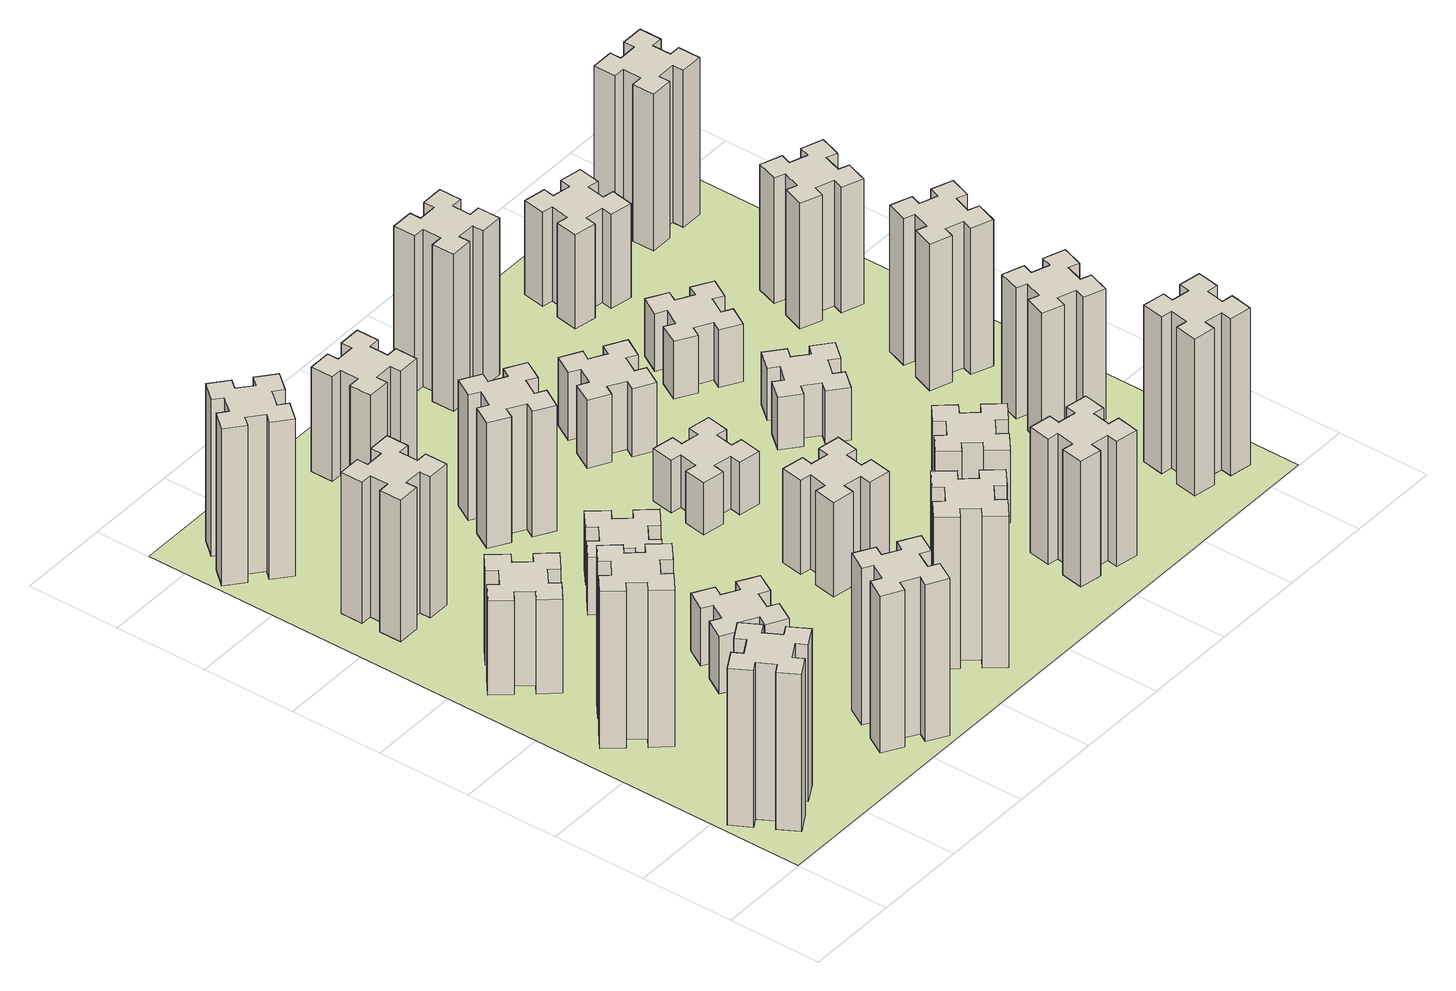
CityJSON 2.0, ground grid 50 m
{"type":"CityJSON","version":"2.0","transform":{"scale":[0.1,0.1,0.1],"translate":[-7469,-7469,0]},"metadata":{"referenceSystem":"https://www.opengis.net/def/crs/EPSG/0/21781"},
"CityObjects":{
"building1":{"type":"Building","attributes":{"class":"1000","function":"1000","usage":"1000","yearOfConstruction":2016,"roofType":"1000","measuredHeight":90,"storeysAboveGround":30,"storeysBelowGround":0},"geometry":[{"type":"Solid","lod":"1","boundaries":[[[[0,1,2,3,4,5,6,7,8,9,10,11,12,13,14,15,16,17,18,19]],[[17,16,20,21]],[[16,15,22,20]],[[15,14,23,22]],[[14,13,24,23]],[[13,12,25,24]],[[12,11,26,25]],[[11,10,27,26]],[[10,9,28,27]],[[9,8,29,28]],[[8,7,30,29]],[[7,6,31,30]],[[6,5,32,31]],[[5,4,33,32]],[[4,3,34,33]],[[3,2,35,34]],[[2,1,36,35]],[[1,0,37,36]],[[0,19,38,37]],[[19,18,39,38]],[[18,17,21,39]],[[24,25,26,27,28,29,30,31,32,33,34,35,36,37,38,39,21,20,22,23]]]]}]},
"building2":{"type":"Building","attributes":{"class":"1000","function":"1000","usage":"1000","yearOfConstruction":2016,"roofType":"1000","measuredHeight":90,"storeysAboveGround":30,"storeysBelowGround":0},"geometry":[{"type":"Solid","lod":"1","boundaries":[[[[40,41,42,43,44,45,46,47,48,49,50,51,52,53,54,55,56,57,58,59]],[[57,56,60,61]],[[56,55,62,60]],[[55,54,63,62]],[[54,53,64,63]],[[53,52,65,64]],[[52,51,66,65]],[[51,50,67,66]],[[50,49,68,67]],[[49,48,69,68]],[[48,47,70,69]],[[47,46,71,70]],[[46,45,72,71]],[[45,44,73,72]],[[44,43,74,73]],[[43,42,75,74]],[[42,41,76,75]],[[41,40,77,76]],[[40,59,78,77]],[[59,58,79,78]],[[58,57,61,79]],[[64,65,66,67,68,69,70,71,72,73,74,75,76,77,78,79,61,60,62,63]]]]}]},
"building3":{"type":"Building","attributes":{"class":"1000","function":"1000","usage":"1000","yearOfConstruction":2016,"roofType":"1000","measuredHeight":54,"storeysAboveGround":30,"storeysBelowGround":0},"geometry":[{"type":"Solid","lod":"1","boundaries":[[[[80,81,82,83,84,85,86,87,88,89,90,91,92,93,94,95,96,97,98,99]],[[97,96,100,101]],[[96,95,102,100]],[[95,94,103,102]],[[94,93,104,103]],[[93,92,105,104]],[[92,91,106,105]],[[91,90,107,106]],[[90,89,108,107]],[[89,88,109,108]],[[88,87,110,109]],[[87,86,111,110]],[[86,85,112,111]],[[85,84,113,112]],[[84,83,114,113]],[[83,82,115,114]],[[82,81,116,115]],[[81,80,117,116]],[[80,99,118,117]],[[99,98,119,118]],[[98,97,101,119]],[[104,105,106,107,108,109,110,111,112,113,114,115,116,117,118,119,101,100,102,103]]]]}]},
"building4":{"type":"Building","attributes":{"class":"1000","function":"1000","usage":"1000","yearOfConstruction":2016,"roofType":"1000","measuredHeight":81,"storeysAboveGround":30,"storeysBelowGround":0},"geometry":[{"type":"Solid","lod":"1","boundaries":[[[[120,121,122,123,124,125,126,127,128,129,130,131,132,133,134,135,136,137,138,139]],[[137,136,140,141]],[[136,135,142,140]],[[135,134,143,142]],[[134,133,144,143]],[[133,132,145,144]],[[132,131,146,145]],[[131,130,147,146]],[[130,129,148,147]],[[129,128,149,148]],[[128,127,150,149]],[[127,126,151,150]],[[126,125,152,151]],[[125,124,153,152]],[[124,123,154,153]],[[123,122,155,154]],[[122,121,156,155]],[[121,120,157,156]],[[120,139,158,157]],[[139,138,159,158]],[[138,137,141,159]],[[144,145,146,147,148,149,150,151,152,153,154,155,156,157,158,159,141,140,142,143]]]]}]},
"building5":{"type":"Building","attributes":{"class":"1000","function":"1000","usage":"1000","yearOfConstruction":2016,"roofType":"1000","measuredHeight":90,"storeysAboveGround":30,"storeysBelowGround":0},"geometry":[{"type":"Solid","lod":"1","boundaries":[[[[160,161,162,163,164,165,166,167,168,169,170,171,172,173,174,175,176,177,178,179]],[[177,176,180,181]],[[176,175,182,180]],[[175,174,183,182]],[[174,173,184,183]],[[173,172,185,184]],[[172,171,186,185]],[[171,170,187,186]],[[170,169,188,187]],[[169,168,189,188]],[[168,167,190,189]],[[167,166,191,190]],[[166,165,192,191]],[[165,164,193,192]],[[164,163,194,193]],[[163,162,195,194]],[[162,161,196,195]],[[161,160,197,196]],[[160,179,198,197]],[[179,178,199,198]],[[178,177,181,199]],[[184,185,186,187,188,189,190,191,192,193,194,195,196,197,198,199,181,180,182,183]]]]}]},
"building6":{"type":"Building","attributes":{"class":"1000","function":"1000","usage":"1000","yearOfConstruction":2016,"roofType":"1000","measuredHeight":90,"storeysAboveGround":30,"storeysBelowGround":0},"geometry":[{"type":"Solid","lod":"1","boundaries":[[[[200,201,202,203,204,205,206,207,208,209,210,211,212,213,214,215,216,217,218,219]],[[217,216,220,221]],[[216,215,222,220]],[[215,214,223,222]],[[214,213,224,223]],[[213,212,225,224]],[[212,211,226,225]],[[211,210,227,226]],[[210,209,228,227]],[[209,208,229,228]],[[208,207,230,229]],[[207,206,231,230]],[[206,205,232,231]],[[205,204,233,232]],[[204,203,234,233]],[[203,202,235,234]],[[202,201,236,235]],[[201,200,237,236]],[[200,219,238,237]],[[219,218,239,238]],[[218,217,221,239]],[[224,225,226,227,228,229,230,231,232,233,234,235,236,237,238,239,221,220,222,223]]]]}]},
"building7":{"type":"Building","attributes":{"class":"1000","function":"1000","usage":"1000","yearOfConstruction":2016,"roofType":"1000","measuredHeight":33,"storeysAboveGround":30,"storeysBelowGround":0},"geometry":[{"type":"Solid","lod":"1","boundaries":[[[[240,241,242,243,244,245,246,247,248,249,250,251,252,253,254,255,256,257,258,259]],[[257,256,260,261]],[[256,255,262,260]],[[255,254,263,262]],[[254,253,264,263]],[[253,252,265,264]],[[252,251,266,265]],[[251,250,267,266]],[[250,249,268,267]],[[249,248,269,268]],[[248,247,270,269]],[[247,246,271,270]],[[246,245,272,271]],[[245,244,273,272]],[[244,243,274,273]],[[243,242,275,274]],[[242,241,276,275]],[[241,240,277,276]],[[240,259,278,277]],[[259,258,279,278]],[[258,257,261,279]],[[264,265,266,267,268,269,270,271,272,273,274,275,276,277,278,279,261,260,262,263]]]]}]},
"building8":{"type":"Building","attributes":{"class":"1000","function":"1000","usage":"1000","yearOfConstruction":2016,"roofType":"1000","measuredHeight":33,"storeysAboveGround":30,"storeysBelowGround":0},"geometry":[{"type":"Solid","lod":"1","boundaries":[[[[280,281,282,283,284,285,286,287,288,289,290,291,292,293,294,295,296,297,298,299]],[[297,296,300,301]],[[296,295,302,300]],[[295,294,303,302]],[[294,293,304,303]],[[293,292,305,304]],[[292,291,306,305]],[[291,290,307,306]],[[290,289,308,307]],[[289,288,309,308]],[[288,287,310,309]],[[287,286,311,310]],[[286,285,312,311]],[[285,284,313,312]],[[284,283,314,313]],[[283,282,315,314]],[[282,281,316,315]],[[281,280,317,316]],[[280,299,318,317]],[[299,298,319,318]],[[298,297,301,319]],[[304,305,306,307,308,309,310,311,312,313,314,315,316,317,318,319,301,300,302,303]]]]}]},
"building9":{"type":"Building","attributes":{"class":"1000","function":"1000","usage":"1000","yearOfConstruction":2016,"roofType":"1000","measuredHeight":87,"storeysAboveGround":30,"storeysBelowGround":0},"geometry":[{"type":"Solid","lod":"1","boundaries":[[[[320,321,322,323,324,325,326,327,328,329,330,331,332,333,334,335,336,337,338,339]],[[337,336,340,341]],[[336,335,342,340]],[[335,334,343,342]],[[334,333,344,343]],[[333,332,345,344]],[[332,331,346,345]],[[331,330,347,346]],[[330,329,348,347]],[[329,328,349,348]],[[328,327,350,349]],[[327,326,351,350]],[[326,325,352,351]],[[325,324,353,352]],[[324,323,354,353]],[[323,322,355,354]],[[322,321,356,355]],[[321,320,357,356]],[[320,339,358,357]],[[339,338,359,358]],[[338,337,341,359]],[[344,345,346,347,348,349,350,351,352,353,354,355,356,357,358,359,341,340,342,343]]]]}]},
"building10":{"type":"Building","attributes":{"class":"1000","function":"1000","usage":"1000","yearOfConstruction":2016,"roofType":"1000","measuredHeight":72,"storeysAboveGround":30,"storeysBelowGround":0},"geometry":[{"type":"Solid","lod":"1","boundaries":[[[[360,361,362,363,364,365,366,367,368,369,370,371,372,373,374,375,376,377,378,379]],[[377,376,380,381]],[[376,375,382,380]],[[375,374,383,382]],[[374,373,384,383]],[[373,372,385,384]],[[372,371,386,385]],[[371,370,387,386]],[[370,369,388,387]],[[369,368,389,388]],[[368,367,390,389]],[[367,366,391,390]],[[366,365,392,391]],[[365,364,393,392]],[[364,363,394,393]],[[363,362,395,394]],[[362,361,396,395]],[[361,360,397,396]],[[360,379,398,397]],[[379,378,399,398]],[[378,377,381,399]],[[384,385,386,387,388,389,390,391,392,393,394,395,396,397,398,399,381,380,382,383]]]]}]},
"building11":{"type":"Building","attributes":{"class":"1000","function":"1000","usage":"1000","yearOfConstruction":2016,"roofType":"1000","measuredHeight":60,"storeysAboveGround":30,"storeysBelowGround":0},"geometry":[{"type":"Solid","lod":"1","boundaries":[[[[400,401,402,403,404,405,406,407,408,409,410,411,412,413,414,415,416,417,418,419]],[[417,416,420,421]],[[416,415,422,420]],[[415,414,423,422]],[[414,413,424,423]],[[413,412,425,424]],[[412,411,426,425]],[[411,410,427,426]],[[410,409,428,427]],[[409,408,429,428]],[[408,407,430,429]],[[407,406,431,430]],[[406,405,432,431]],[[405,404,433,432]],[[404,403,434,433]],[[403,402,435,434]],[[402,401,436,435]],[[401,400,437,436]],[[400,419,438,437]],[[419,418,439,438]],[[418,417,421,439]],[[424,425,426,427,428,429,430,431,432,433,434,435,436,437,438,439,421,420,422,423]]]]}]},
"building12":{"type":"Building","attributes":{"class":"1000","function":"1000","usage":"1000","yearOfConstruction":2016,"roofType":"1000","measuredHeight":54,"storeysAboveGround":30,"storeysBelowGround":0},"geometry":[{"type":"Solid","lod":"1","boundaries":[[[[440,441,442,443,444,445,446,447,448,449,450,451,452,453,454,455,456,457,458,459]],[[457,456,460,461]],[[456,455,462,460]],[[455,454,463,462]],[[454,453,464,463]],[[453,452,465,464]],[[452,451,466,465]],[[451,450,467,466]],[[450,449,468,467]],[[449,448,469,468]],[[448,447,470,469]],[[447,446,471,470]],[[446,445,472,471]],[[445,444,473,472]],[[444,443,474,473]],[[443,442,475,474]],[[442,441,476,475]],[[441,440,477,476]],[[440,459,478,477]],[[459,458,479,478]],[[458,457,461,479]],[[464,465,466,467,468,469,470,471,472,473,474,475,476,477,478,479,461,460,462,463]]]]}]},
"building13":{"type":"Building","attributes":{"class":"1000","function":"1000","usage":"1000","yearOfConstruction":2016,"roofType":"1000","measuredHeight":30,"storeysAboveGround":30,"storeysBelowGround":0},"geometry":[{"type":"Solid","lod":"1","boundaries":[[[[480,481,482,483,484,485,486,487,488,489,490,491,492,493,494,495,496,497,498,499]],[[497,496,500,501]],[[496,495,502,500]],[[495,494,503,502]],[[494,493,504,503]],[[493,492,505,504]],[[492,491,506,505]],[[491,490,507,506]],[[490,489,508,507]],[[489,488,509,508]],[[488,487,510,509]],[[487,486,511,510]],[[486,485,512,511]],[[485,484,513,512]],[[484,483,514,513]],[[483,482,515,514]],[[482,481,516,515]],[[481,480,517,516]],[[480,499,518,517]],[[499,498,519,518]],[[498,497,501,519]],[[504,505,506,507,508,509,510,511,512,513,514,515,516,517,518,519,501,500,502,503]]]]}]},
"building14":{"type":"Building","attributes":{"class":"1000","function":"1000","usage":"1000","yearOfConstruction":2016,"roofType":"1000","measuredHeight":72,"storeysAboveGround":30,"storeysBelowGround":0},"geometry":[{"type":"Solid","lod":"1","boundaries":[[[[520,521,522,523,524,525,526,527,528,529,530,531,532,533,534,535,536,537,538,539]],[[537,536,540,541]],[[536,535,542,540]],[[535,534,543,542]],[[534,533,544,543]],[[533,532,545,544]],[[532,531,546,545]],[[531,530,547,546]],[[530,529,548,547]],[[529,528,549,548]],[[528,527,550,549]],[[527,526,551,550]],[[526,525,552,551]],[[525,524,553,552]],[[524,523,554,553]],[[523,522,555,554]],[[522,521,556,555]],[[521,520,557,556]],[[520,539,558,557]],[[539,538,559,558]],[[538,537,541,559]],[[544,545,546,547,548,549,550,551,552,553,554,555,556,557,558,559,541,540,542,543]]]]}]},
"building15":{"type":"Building","attributes":{"class":"1000","function":"1000","usage":"1000","yearOfConstruction":2016,"roofType":"1000","measuredHeight":39,"storeysAboveGround":30,"storeysBelowGround":0},"geometry":[{"type":"Solid","lod":"1","boundaries":[[[[560,561,562,563,564,565,566,567,568,569,570,571,572,573,574,575,576,577,578,579]],[[577,576,580,581]],[[576,575,582,580]],[[575,574,583,582]],[[574,573,584,583]],[[573,572,585,584]],[[572,571,586,585]],[[571,570,587,586]],[[570,569,588,587]],[[569,568,589,588]],[[568,567,590,589]],[[567,566,591,590]],[[566,565,592,591]],[[565,564,593,592]],[[564,563,594,593]],[[563,562,595,594]],[[562,561,596,595]],[[561,560,597,596]],[[560,579,598,597]],[[579,578,599,598]],[[578,577,581,599]],[[584,585,586,587,588,589,590,591,592,593,594,595,596,597,598,599,581,580,582,583]]]]}]},
"building16":{"type":"Building","attributes":{"class":"1000","function":"1000","usage":"1000","yearOfConstruction":2016,"roofType":"1000","measuredHeight":90,"storeysAboveGround":30,"storeysBelowGround":0},"geometry":[{"type":"Solid","lod":"1","boundaries":[[[[600,601,602,603,604,605,606,607,608,609,610,611,612,613,614,615,616,617,618,619]],[[617,616,620,621]],[[616,615,622,620]],[[615,614,623,622]],[[614,613,624,623]],[[613,612,625,624]],[[612,611,626,625]],[[611,610,627,626]],[[610,609,628,627]],[[609,608,629,628]],[[608,607,630,629]],[[607,606,631,630]],[[606,605,632,631]],[[605,604,633,632]],[[604,603,634,633]],[[603,602,635,634]],[[602,601,636,635]],[[601,600,637,636]],[[600,619,638,637]],[[619,618,639,638]],[[618,617,621,639]],[[624,625,626,627,628,629,630,631,632,633,634,635,636,637,638,639,621,620,622,623]]]]}]},
"building17":{"type":"Building","attributes":{"class":"1000","function":"1000","usage":"1000","yearOfConstruction":2016,"roofType":"1000","measuredHeight":42,"storeysAboveGround":30,"storeysBelowGround":0},"geometry":[{"type":"Solid","lod":"1","boundaries":[[[[640,641,642,643,644,645,646,647,648,649,650,651,652,653,654,655,656,657,658,659]],[[657,656,660,661]],[[656,655,662,660]],[[655,654,663,662]],[[654,653,664,663]],[[653,652,665,664]],[[652,651,666,665]],[[651,650,667,666]],[[650,649,668,667]],[[649,648,669,668]],[[648,647,670,669]],[[647,646,671,670]],[[646,645,672,671]],[[645,644,673,672]],[[644,643,674,673]],[[643,642,675,674]],[[642,641,676,675]],[[641,640,677,676]],[[640,659,678,677]],[[659,658,679,678]],[[658,657,661,679]],[[664,665,666,667,668,669,670,671,672,673,674,675,676,677,678,679,661,660,662,663]]]]}]},
"building18":{"type":"Building","attributes":{"class":"1000","function":"1000","usage":"1000","yearOfConstruction":2016,"roofType":"1000","measuredHeight":30,"storeysAboveGround":30,"storeysBelowGround":0},"geometry":[{"type":"Solid","lod":"1","boundaries":[[[[680,681,682,683,684,685,686,687,688,689,690,691,692,693,694,695,696,697,698,699]],[[697,696,700,701]],[[696,695,702,700]],[[695,694,703,702]],[[694,693,704,703]],[[693,692,705,704]],[[692,691,706,705]],[[691,690,707,706]],[[690,689,708,707]],[[689,688,709,708]],[[688,687,710,709]],[[687,686,711,710]],[[686,685,712,711]],[[685,684,713,712]],[[684,683,714,713]],[[683,682,715,714]],[[682,681,716,715]],[[681,680,717,716]],[[680,699,718,717]],[[699,698,719,718]],[[698,697,701,719]],[[704,705,706,707,708,709,710,711,712,713,714,715,716,717,718,719,701,700,702,703]]]]}]},
"building19":{"type":"Building","attributes":{"class":"1000","function":"1000","usage":"1000","yearOfConstruction":2016,"roofType":"1000","measuredHeight":33,"storeysAboveGround":30,"storeysBelowGround":0},"geometry":[{"type":"Solid","lod":"1","boundaries":[[[[720,721,722,723,724,725,726,727,728,729,730,731,732,733,734,735,736,737,738,739]],[[737,736,740,741]],[[736,735,742,740]],[[735,734,743,742]],[[734,733,744,743]],[[733,732,745,744]],[[732,731,746,745]],[[731,730,747,746]],[[730,729,748,747]],[[729,728,749,748]],[[728,727,750,749]],[[727,726,751,750]],[[726,725,752,751]],[[725,724,753,752]],[[724,723,754,753]],[[723,722,755,754]],[[722,721,756,755]],[[721,720,757,756]],[[720,739,758,757]],[[739,738,759,758]],[[738,737,741,759]],[[744,745,746,747,748,749,750,751,752,753,754,755,756,757,758,759,741,740,742,743]]]]}]},
"building20":{"type":"Building","attributes":{"class":"1000","function":"1000","usage":"1000","yearOfConstruction":2016,"roofType":"1000","measuredHeight":90,"storeysAboveGround":30,"storeysBelowGround":0},"geometry":[{"type":"Solid","lod":"1","boundaries":[[[[760,761,762,763,764,765,766,767,768,769,770,771,772,773,774,775,776,777,778,779]],[[777,776,780,781]],[[776,775,782,780]],[[775,774,783,782]],[[774,773,784,783]],[[773,772,785,784]],[[772,771,786,785]],[[771,770,787,786]],[[770,769,788,787]],[[769,768,789,788]],[[768,767,790,789]],[[767,766,791,790]],[[766,765,792,791]],[[765,764,793,792]],[[764,763,794,793]],[[763,762,795,794]],[[762,761,796,795]],[[761,760,797,796]],[[760,779,798,797]],[[779,778,799,798]],[[778,777,781,799]],[[784,785,786,787,788,789,790,791,792,793,794,795,796,797,798,799,781,780,782,783]]]]}]},
"building21":{"type":"Building","attributes":{"class":"1000","function":"1000","usage":"1000","yearOfConstruction":2016,"roofType":"1000","measuredHeight":75,"storeysAboveGround":30,"storeysBelowGround":0},"geometry":[{"type":"Solid","lod":"1","boundaries":[[[[800,801,802,803,804,805,806,807,808,809,810,811,812,813,814,815,816,817,818,819]],[[817,816,820,821]],[[816,815,822,820]],[[815,814,823,822]],[[814,813,824,823]],[[813,812,825,824]],[[812,811,826,825]],[[811,810,827,826]],[[810,809,828,827]],[[809,808,829,828]],[[808,807,830,829]],[[807,806,831,830]],[[806,805,832,831]],[[805,804,833,832]],[[804,803,834,833]],[[803,802,835,834]],[[802,801,836,835]],[[801,800,837,836]],[[800,819,838,837]],[[819,818,839,838]],[[818,817,821,839]],[[824,825,826,827,828,829,830,831,832,833,834,835,836,837,838,839,821,820,822,823]]]]}]},
"building22":{"type":"Building","attributes":{"class":"1000","function":"1000","usage":"1000","yearOfConstruction":2016,"roofType":"1000","measuredHeight":54,"storeysAboveGround":30,"storeysBelowGround":0},"geometry":[{"type":"Solid","lod":"1","boundaries":[[[[840,841,842,843,844,845,846,847,848,849,850,851,852,853,854,855,856,857,858,859]],[[857,856,860,861]],[[856,855,862,860]],[[855,854,863,862]],[[854,853,864,863]],[[853,852,865,864]],[[852,851,866,865]],[[851,850,867,866]],[[850,849,868,867]],[[849,848,869,868]],[[848,847,870,869]],[[847,846,871,870]],[[846,845,872,871]],[[845,844,873,872]],[[844,843,874,873]],[[843,842,875,874]],[[842,841,876,875]],[[841,840,877,876]],[[840,859,878,877]],[[859,858,879,878]],[[858,857,861,879]],[[864,865,866,867,868,869,870,871,872,873,874,875,876,877,878,879,861,860,862,863]]]]}]},
"building23":{"type":"Building","attributes":{"class":"1000","function":"1000","usage":"1000","yearOfConstruction":2016,"roofType":"1000","measuredHeight":84,"storeysAboveGround":30,"storeysBelowGround":0},"geometry":[{"type":"Solid","lod":"1","boundaries":[[[[880,881,882,883,884,885,886,887,888,889,890,891,892,893,894,895,896,897,898,899]],[[897,896,900,901]],[[896,895,902,900]],[[895,894,903,902]],[[894,893,904,903]],[[893,892,905,904]],[[892,891,906,905]],[[891,890,907,906]],[[890,889,908,907]],[[889,888,909,908]],[[888,887,910,909]],[[887,886,911,910]],[[886,885,912,911]],[[885,884,913,912]],[[884,883,914,913]],[[883,882,915,914]],[[882,881,916,915]],[[881,880,917,916]],[[880,899,918,917]],[[899,898,919,918]],[[898,897,901,919]],[[904,905,906,907,908,909,910,911,912,913,914,915,916,917,918,919,901,900,902,903]]]]}]},
"building24":{"type":"Building","attributes":{"class":"1000","function":"1000","usage":"1000","yearOfConstruction":2016,"roofType":"1000","measuredHeight":72,"storeysAboveGround":30,"storeysBelowGround":0},"geometry":[{"type":"Solid","lod":"1","boundaries":[[[[920,921,922,923,924,925,926,927,928,929,930,931,932,933,934,935,936,937,938,939]],[[937,936,940,941]],[[936,935,942,940]],[[935,934,943,942]],[[934,933,944,943]],[[933,932,945,944]],[[932,931,946,945]],[[931,930,947,946]],[[930,929,948,947]],[[929,928,949,948]],[[928,927,950,949]],[[927,926,951,950]],[[926,925,952,951]],[[925,924,953,952]],[[924,923,954,953]],[[923,922,955,954]],[[922,921,956,955]],[[921,920,957,956]],[[920,939,958,957]],[[939,938,959,958]],[[938,937,941,959]],[[944,945,946,947,948,949,950,951,952,953,954,955,956,957,958,959,941,940,942,943]]]]}]},
"building25":{"type":"Building","attributes":{"class":"1000","function":"1000","usage":"1000","yearOfConstruction":2016,"roofType":"1000","measuredHeight":90,"storeysAboveGround":30,"storeysBelowGround":0},"geometry":[{"type":"Solid","lod":"1","boundaries":[[[[960,961,962,963,964,965,966,967,968,969,970,971,972,973,974,975,976,977,978,979]],[[977,976,980,981]],[[976,975,982,980]],[[975,974,983,982]],[[974,973,984,983]],[[973,972,985,984]],[[972,971,986,985]],[[971,970,987,986]],[[970,969,988,987]],[[969,968,989,988]],[[968,967,990,989]],[[967,966,991,990]],[[966,965,992,991]],[[965,964,993,992]],[[964,963,994,993]],[[963,962,995,994]],[[962,961,996,995]],[[961,960,997,996]],[[960,979,998,997]],[[979,978,999,998]],[[978,977,981,999]],[[984,985,986,987,988,989,990,991,992,993,994,995,996,997,998,999,981,980,982,983]]]]}]},
"landuse1":{"type":"LandUse","attributes":{"name":"plot1","function":"1010"},"geometry":[{"type":"MultiSurface","lod":"1","boundaries":[[[1000,1001,1002,1003]]]}]}
},
"vertices":[
[287,255,0],[374,305,0],[404,253,0],[508,313,0],[448,417,0],[396,387,0],[346,474,0],[398,504,0],[338,608,0],[234,548,0],[264,496,0],[177,446,0],[147,498,0],[43,438,0],[103,334,0],[155,364,0],[205,277,0],[153,247,0],[213,143,0],[317,203,0],[205,277,900],[153,247,900],[155,364,900],[103,334,900],[43,438,900],[147,498,900],[177,446,900],[264,496,900],[234,548,900],[338,608,900],[398,504,900],[346,474,900],[396,387,900],[448,417,900],[508,313,900],[404,253,900],[374,305,900],[287,255,900],[317,203,900],[213,143,900],
[492,1248,0],[427,1324,0],[473,1363,0],[396,1455,0],[304,1378,0],[343,1332,0],[266,1267,0],[228,1313,0],[136,1236,0],[213,1144,0],[259,1183,0],[323,1106,0],[277,1068,0],[354,976,0],[446,1053,0],[408,1099,0],[484,1163,0],[523,1117,0],[615,1194,0],[538,1286,0],[484,1163,900],[523,1117,900],[408,1099,900],[446,1053,900],[354,976,900],[277,1068,900],[323,1106,900],[259,1183,900],[213,1144,900],[136,1236,900],[228,1313,900],[266,1267,900],[343,1332,900],[304,1378,900],[396,1455,900],[473,1363,900],[427,1324,900],[492,1248,900],[538,1286,900],[615,1194,900],
[492,1888,0],[427,1964,0],[473,2003,0],[396,2095,0],[304,2018,0],[343,1972,0],[266,1907,0],[228,1953,0],[136,1876,0],[213,1784,0],[259,1823,0],[323,1746,0],[277,1708,0],[354,1616,0],[446,1693,0],[408,1739,0],[484,1803,0],[523,1757,0],[615,1834,0],[538,1926,0],[484,1803,540],[523,1757,540],[408,1739,540],[446,1693,540],[354,1616,540],[277,1708,540],[323,1746,540],[259,1823,540],[213,1784,540],[136,1876,540],[228,1953,540],[266,1907,540],[343,1972,540],[304,2018,540],[396,2095,540],[473,2003,540],[427,1964,540],[492,1888,540],[538,1926,540],[615,1834,540],
[485,2545,0],[485,2645,0],[545,2645,0],[545,2765,0],[425,2765,0],[425,2705,0],[325,2705,0],[325,2765,0],[205,2765,0],[205,2645,0],[265,2645,0],[265,2545,0],[205,2545,0],[205,2425,0],[325,2425,0],[325,2485,0],[425,2485,0],[425,2425,0],[545,2425,0],[545,2545,0],[425,2485,810],[425,2425,810],[325,2485,810],[325,2425,810],[205,2425,810],[205,2545,810],[265,2545,810],[265,2645,810],[205,2645,810],[205,2765,810],[325,2765,810],[325,2705,810],[425,2705,810],[425,2765,810],[545,2765,810],[545,2645,810],[485,2645,810],[485,2545,810],[545,2545,810],[545,2425,810],
[1214,346,0],[1127,396,0],[1157,448,0],[1053,508,0],[993,404,0],[1045,374,0],[995,287,0],[943,317,0],[883,213,0],[987,153,0],[1017,205,0],[1104,155,0],[1074,103,0],[1178,43,0],[1238,147,0],[1186,177,0],[1236,264,0],[1288,234,0],[1348,338,0],[1244,398,0],[1236,264,900],[1288,234,900],[1186,177,900],[1238,147,900],[1178,43,900],[1074,103,900],[1104,155,900],[1017,205,900],[987,153,900],[883,213,900],[943,317,900],[995,287,900],[1045,374,900],[993,404,900],[1053,508,900],[1157,448,900],[1127,396,900],[1214,346,900],[1244,398,900],[1348,338,900],
[166,3283,0],[243,3219,0],[204,3173,0],[296,3096,0],[373,3188,0],[327,3226,0],[392,3303,0],[438,3264,0],[515,3356,0],[423,3433,0],[384,3387,0],[308,3452,0],[346,3498,0],[254,3575,0],[177,3483,0],[223,3444,0],[159,3368,0],[113,3406,0],[36,3314,0],[128,3237,0],[159,3368,900],[113,3406,900],[223,3444,900],[177,3483,900],[254,3575,900],[346,3498,900],[308,3452,900],[384,3387,900],[423,3433,900],[515,3356,900],[438,3264,900],[392,3303,900],[327,3226,900],[373,3188,900],[296,3096,900],[204,3173,900],[243,3219,900],[166,3283,900],[128,3237,900],[36,3314,900],
[1086,1017,0],[1136,1104,0],[1188,1074,0],[1248,1178,0],[1144,1238,0],[1114,1186,0],[1027,1236,0],[1057,1288,0],[953,1348,0],[893,1244,0],[945,1214,0],[895,1127,0],[843,1157,0],[783,1053,0],[887,993,0],[917,1045,0],[1004,995,0],[974,943,0],[1078,883,0],[1138,987,0],[1004,995,330],[974,943,330],[917,1045,330],[887,993,330],[783,1053,330],[843,1157,330],[895,1127,330],[945,1214,330],[893,1244,330],[953,1348,330],[1057,1288,330],[1027,1236,330],[1114,1186,330],[1144,1238,330],[1248,1178,330],[1188,1074,330],[1136,1104,330],[1086,1017,330],[1138,987,330],[1078,883,330],
[1083,1972,0],[1006,1907,0],[968,1953,0],[876,1876,0],[953,1784,0],[999,1823,0],[1063,1746,0],[1017,1708,0],[1094,1616,0],[1186,1693,0],[1148,1739,0],[1224,1803,0],[1263,1757,0],[1355,1834,0],[1278,1926,0],[1232,1888,0],[1167,1964,0],[1213,2003,0],[1136,2095,0],[1044,2018,0],[1167,1964,330],[1213,2003,330],[1232,1888,330],[1278,1926,330],[1355,1834,330],[1263,1757,330],[1224,1803,330],[1148,1739,330],[1186,1693,330],[1094,1616,330],[1017,1708,330],[1063,1746,330],[999,1823,330],[953,1784,330],[876,1876,330],[968,1953,330],[1006,1907,330],[1083,1972,330],[1044,2018,330],[1136,2095,330],
[1639,343,0],[1703,266,0],[1657,228,0],[1734,136,0],[1826,213,0],[1788,259,0],[1864,323,0],[1903,277,0],[1995,354,0],[1918,446,0],[1872,408,0],[1807,484,0],[1853,523,0],[1776,615,0],[1684,538,0],[1723,492,0],[1646,427,0],[1608,473,0],[1516,396,0],[1593,304,0],[1646,427,870],[1608,473,870],[1723,492,870],[1684,538,870],[1776,615,870],[1853,523,870],[1807,484,870],[1872,408,870],[1918,446,870],[1995,354,870],[1903,277,870],[1864,323,870],[1788,259,870],[1826,213,870],[1734,136,870],[1657,228,870],[1703,266,870],[1639,343,870],[1593,304,870],[1516,396,870],
[1314,2666,0],[1227,2716,0],[1257,2768,0],[1153,2828,0],[1093,2724,0],[1145,2694,0],[1095,2607,0],[1043,2637,0],[983,2533,0],[1087,2473,0],[1117,2525,0],[1204,2475,0],[1174,2423,0],[1278,2363,0],[1338,2467,0],[1286,2497,0],[1336,2584,0],[1388,2554,0],[1448,2658,0],[1344,2718,0],[1336,2584,720],[1388,2554,720],[1286,2497,720],[1338,2467,720],[1278,2363,720],[1174,2423,720],[1204,2475,720],[1117,2525,720],[1087,2473,720],[983,2533,720],[1043,2637,720],[1095,2607,720],[1145,2694,720],[1093,2724,720],[1153,2828,720],[1257,2768,720],[1227,2716,720],[1314,2666,720],[1344,2718,720],[1448,2658,720],
[1065,3225,0],[1165,3225,0],[1165,3165,0],[1285,3165,0],[1285,3285,0],[1225,3285,0],[1225,3385,0],[1285,3385,0],[1285,3505,0],[1165,3505,0],[1165,3445,0],[1065,3445,0],[1065,3505,0],[945,3505,0],[945,3385,0],[1005,3385,0],[1005,3285,0],[945,3285,0],[945,3165,0],[1065,3165,0],[1005,3285,600],[945,3285,600],[1005,3385,600],[945,3385,600],[945,3505,600],[1065,3505,600],[1065,3445,600],[1165,3445,600],[1165,3505,600],[1285,3505,600],[1285,3385,600],[1225,3385,600],[1225,3285,600],[1285,3285,600],[1285,3165,600],[1165,3165,600],[1165,3225,600],[1065,3225,600],[1065,3165,600],[945,3165,600],
[1955,1147,0],[1972,1245,0],[2031,1235,0],[2052,1353,0],[1934,1374,0],[1924,1315,0],[1825,1332,0],[1836,1391,0],[1717,1412,0],[1697,1294,0],[1756,1284,0],[1738,1185,0],[1679,1196,0],[1658,1077,0],[1777,1057,0],[1787,1116,0],[1885,1098,0],[1875,1039,0],[1993,1018,0],[2014,1137,0],[1885,1098,540],[1875,1039,540],[1787,1116,540],[1777,1057,540],[1658,1077,540],[1679,1196,540],[1738,1185,540],[1756,1284,540],[1697,1294,540],[1717,1412,540],[1836,1391,540],[1825,1332,540],[1924,1315,540],[1934,1374,540],[2052,1353,540],[2031,1235,540],[1972,1245,540],[1955,1147,540],[2014,1137,540],[1993,1018,540],
[1787,1856,0],[1885,1838,0],[1875,1779,0],[1993,1758,0],[2014,1877,0],[1955,1887,0],[1972,1985,0],[2031,1975,0],[2052,2093,0],[1934,2114,0],[1924,2055,0],[1825,2072,0],[1836,2131,0],[1717,2152,0],[1697,2034,0],[1756,2024,0],[1738,1925,0],[1679,1936,0],[1658,1817,0],[1777,1797,0],[1738,1925,300],[1679,1936,300],[1756,2024,300],[1697,2034,300],[1717,2152,300],[1836,2131,300],[1825,2072,300],[1924,2055,300],[1934,2114,300],[2052,2093,300],[2031,1975,300],[1972,1985,300],[1955,1887,300],[2014,1877,300],[1993,1758,300],[1875,1779,300],[1885,1838,300],[1787,1856,300],[1777,1797,300],[1658,1817,300],
[2496,444,0],[2478,345,0],[2419,356,0],[2398,237,0],[2517,217,0],[2527,276,0],[2625,258,0],[2615,199,0],[2733,178,0],[2754,297,0],[2695,307,0],[2712,405,0],[2771,395,0],[2792,513,0],[2674,534,0],[2664,475,0],[2565,492,0],[2576,551,0],[2457,572,0],[2437,454,0],[2565,492,720],[2576,551,720],[2664,475,720],[2674,534,720],[2792,513,720],[2771,395,720],[2712,405,720],[2695,307,720],[2754,297,720],[2733,178,720],[2615,199,720],[2625,258,720],[2527,276,720],[2517,217,720],[2398,237,720],[2419,356,720],[2478,345,720],[2496,444,720],[2437,454,720],[2457,572,720],
[2026,2497,0],[2076,2584,0],[2128,2554,0],[2188,2658,0],[2084,2718,0],[2054,2666,0],[1967,2716,0],[1997,2768,0],[1893,2828,0],[1833,2724,0],[1885,2694,0],[1835,2607,0],[1783,2637,0],[1723,2533,0],[1827,2473,0],[1857,2525,0],[1944,2475,0],[1914,2423,0],[2018,2363,0],[2078,2467,0],[1944,2475,390],[1914,2423,390],[1857,2525,390],[1827,2473,390],[1723,2533,390],[1783,2637,390],[1835,2607,390],[1885,2694,390],[1833,2724,390],[1893,2828,390],[1997,2768,390],[1967,2716,390],[2054,2666,390],[2084,2718,390],[2188,2658,390],[2128,2554,390],[2076,2584,390],[2026,2497,390],[2078,2467,390],[2018,2363,390],
[1965,3385,0],[1965,3485,0],[2025,3485,0],[2025,3605,0],[1905,3605,0],[1905,3545,0],[1805,3545,0],[1805,3605,0],[1685,3605,0],[1685,3485,0],[1745,3485,0],[1745,3385,0],[1685,3385,0],[1685,3265,0],[1805,3265,0],[1805,3325,0],[1905,3325,0],[1905,3265,0],[2025,3265,0],[2025,3385,0],[1905,3325,900],[1905,3265,900],[1805,3325,900],[1805,3265,900],[1685,3265,900],[1685,3385,900],[1745,3385,900],[1745,3485,900],[1685,3485,900],[1685,3605,900],[1805,3605,900],[1805,3545,900],[1905,3545,900],[1905,3605,900],[2025,3605,900],[2025,3485,900],[1965,3485,900],[1965,3385,900],[2025,3385,900],[2025,3265,900],
[2563,1132,0],[2486,1067,0],[2448,1113,0],[2356,1036,0],[2433,944,0],[2479,983,0],[2543,906,0],[2497,868,0],[2574,776,0],[2666,853,0],[2628,899,0],[2704,963,0],[2743,917,0],[2835,994,0],[2758,1086,0],[2712,1048,0],[2647,1124,0],[2693,1163,0],[2616,1255,0],[2524,1178,0],[2647,1124,420],[2693,1163,420],[2712,1048,420],[2758,1086,420],[2835,994,420],[2743,917,420],[2704,963,420],[2628,899,420],[2666,853,420],[2574,776,420],[2497,868,420],[2543,906,420],[2479,983,420],[2433,944,420],[2356,1036,420],[2448,1113,420],[2486,1067,420],[2563,1132,420],[2524,1178,420],[2616,1255,420],
[2704,2007,0],[2628,2072,0],[2666,2118,0],[2574,2195,0],[2497,2103,0],[2543,2064,0],[2479,1988,0],[2433,2026,0],[2356,1934,0],[2448,1857,0],[2486,1903,0],[2563,1839,0],[2524,1793,0],[2616,1716,0],[2693,1808,0],[2647,1846,0],[2712,1923,0],[2758,1884,0],[2835,1976,0],[2743,2053,0],[2712,1923,300],[2758,1884,300],[2647,1846,300],[2693,1808,300],[2616,1716,300],[2524,1793,300],[2563,1839,300],[2486,1903,300],[2448,1857,300],[2356,1934,300],[2433,2026,300],[2479,1988,300],[2543,2064,300],[2497,2103,300],[2574,2195,300],[2666,2118,300],[2628,2072,300],[2704,2007,300],[2743,2053,300],[2835,1976,300],
[2525,2694,0],[2475,2607,0],[2423,2637,0],[2363,2533,0],[2467,2473,0],[2497,2525,0],[2584,2475,0],[2554,2423,0],[2658,2363,0],[2718,2467,0],[2666,2497,0],[2716,2584,0],[2768,2554,0],[2828,2658,0],[2724,2718,0],[2694,2666,0],[2607,2716,0],[2637,2768,0],[2533,2828,0],[2473,2724,0],[2607,2716,330],[2637,2768,330],[2694,2666,330],[2724,2718,330],[2828,2658,330],[2768,2554,330],[2716,2584,330],[2666,2497,330],[2718,2467,330],[2658,2363,330],[2554,2423,330],[2584,2475,330],[2497,2525,330],[2467,2473,330],[2363,2533,330],[2423,2637,330],[2475,2607,330],[2525,2694,330],[2473,2724,330],[2533,2828,330],
[3504,475,0],[3405,492,0],[3416,551,0],[3297,572,0],[3277,454,0],[3336,444,0],[3318,345,0],[3259,356,0],[3238,237,0],[3357,217,0],[3367,276,0],[3465,258,0],[3455,199,0],[3573,178,0],[3594,297,0],[3535,307,0],[3552,405,0],[3611,395,0],[3632,513,0],[3514,534,0],[3552,405,900],[3611,395,900],[3535,307,900],[3594,297,900],[3573,178,900],[3455,199,900],[3465,258,900],[3367,276,900],[3357,217,900],[3238,237,900],[3259,356,900],[3318,345,900],[3336,444,900],[3277,454,900],[3297,572,900],[3416,551,900],[3405,492,900],[3504,475,900],[3514,534,900],[3632,513,900],
[3251,1029,0],[3345,995,0],[3324,939,0],[3437,897,0],[3478,1010,0],[3422,1031,0],[3456,1125,0],[3512,1104,0],[3553,1217,0],[3440,1258,0],[3420,1202,0],[3326,1236,0],[3347,1292,0],[3234,1333,0],[3193,1220,0],[3249,1200,0],[3215,1106,0],[3159,1127,0],[3117,1014,0],[3230,973,0],[3215,1106,750],[3159,1127,750],[3249,1200,750],[3193,1220,750],[3234,1333,750],[3347,1292,750],[3326,1236,750],[3420,1202,750],[3440,1258,750],[3553,1217,750],[3512,1104,750],[3456,1125,750],[3422,1031,750],[3478,1010,750],[3437,897,750],[3324,939,750],[3345,995,750],[3251,1029,750],[3230,973,750],[3117,1014,750],
[2596,3404,0],[2578,3305,0],[2519,3316,0],[2498,3197,0],[2617,3177,0],[2627,3236,0],[2725,3218,0],[2715,3159,0],[2833,3138,0],[2854,3257,0],[2795,3267,0],[2812,3365,0],[2871,3355,0],[2892,3473,0],[2774,3494,0],[2764,3435,0],[2665,3452,0],[2676,3511,0],[2557,3532,0],[2537,3414,0],[2665,3452,540],[2676,3511,540],[2764,3435,540],[2774,3494,540],[2892,3473,540],[2871,3355,540],[2812,3365,540],[2795,3267,540],[2854,3257,540],[2833,3138,540],[2715,3159,540],[2725,3218,540],[2627,3236,540],[2617,3177,540],[2498,3197,540],[2519,3316,540],[2578,3305,540],[2596,3404,540],[2537,3414,540],[2557,3532,540],
[3420,1842,0],[3326,1876,0],[3347,1932,0],[3234,1973,0],[3193,1860,0],[3249,1840,0],[3215,1746,0],[3159,1767,0],[3117,1654,0],[3230,1613,0],[3251,1669,0],[3345,1635,0],[3324,1579,0],[3437,1537,0],[3478,1650,0],[3422,1671,0],[3456,1765,0],[3512,1744,0],[3553,1857,0],[3440,1898,0],[3456,1765,840],[3512,1744,840],[3422,1671,840],[3478,1650,840],[3437,1537,840],[3324,1579,840],[3345,1635,840],[3251,1669,840],[3230,1613,840],[3117,1654,840],[3159,1767,840],[3215,1746,840],[3249,1840,840],[3193,1860,840],[3234,1973,840],[3347,1932,840],[3326,1876,840],[3420,1842,840],[3440,1898,840],[3553,1857,840],
[3420,2582,0],[3326,2616,0],[3347,2672,0],[3234,2713,0],[3193,2600,0],[3249,2580,0],[3215,2486,0],[3159,2507,0],[3117,2394,0],[3230,2353,0],[3251,2409,0],[3345,2375,0],[3324,2319,0],[3437,2277,0],[3478,2390,0],[3422,2411,0],[3456,2505,0],[3512,2484,0],[3553,2597,0],[3440,2638,0],[3456,2505,720],[3512,2484,720],[3422,2411,720],[3478,2390,720],[3437,2277,720],[3324,2319,720],[3345,2375,720],[3251,2409,720],[3230,2353,720],[3117,2394,720],[3159,2507,720],[3215,2486,720],[3249,2580,720],[3193,2600,720],[3234,2713,720],[3347,2672,720],[3326,2616,720],[3420,2582,720],[3440,2638,720],[3553,2597,720],
[3285,3325,0],[3385,3325,0],[3385,3265,0],[3505,3265,0],[3505,3385,0],[3445,3385,0],[3445,3485,0],[3505,3485,0],[3505,3605,0],[3385,3605,0],[3385,3545,0],[3285,3545,0],[3285,3605,0],[3165,3605,0],[3165,3485,0],[3225,3485,0],[3225,3385,0],[3165,3385,0],[3165,3265,0],[3285,3265,0],[3225,3385,900],[3165,3385,900],[3225,3485,900],[3165,3485,900],[3165,3605,900],[3285,3605,900],[3285,3545,900],[3385,3545,900],[3385,3605,900],[3505,3605,900],[3505,3485,900],[3445,3485,900],[3445,3385,900],[3505,3385,900],[3505,3265,900],[3385,3265,900],[3385,3325,900],[3285,3325,900],[3285,3265,900],[3165,3265,900],
[5,3705,0],[3705,3705,0],[3705,5,0],[5,5,0]
]}
